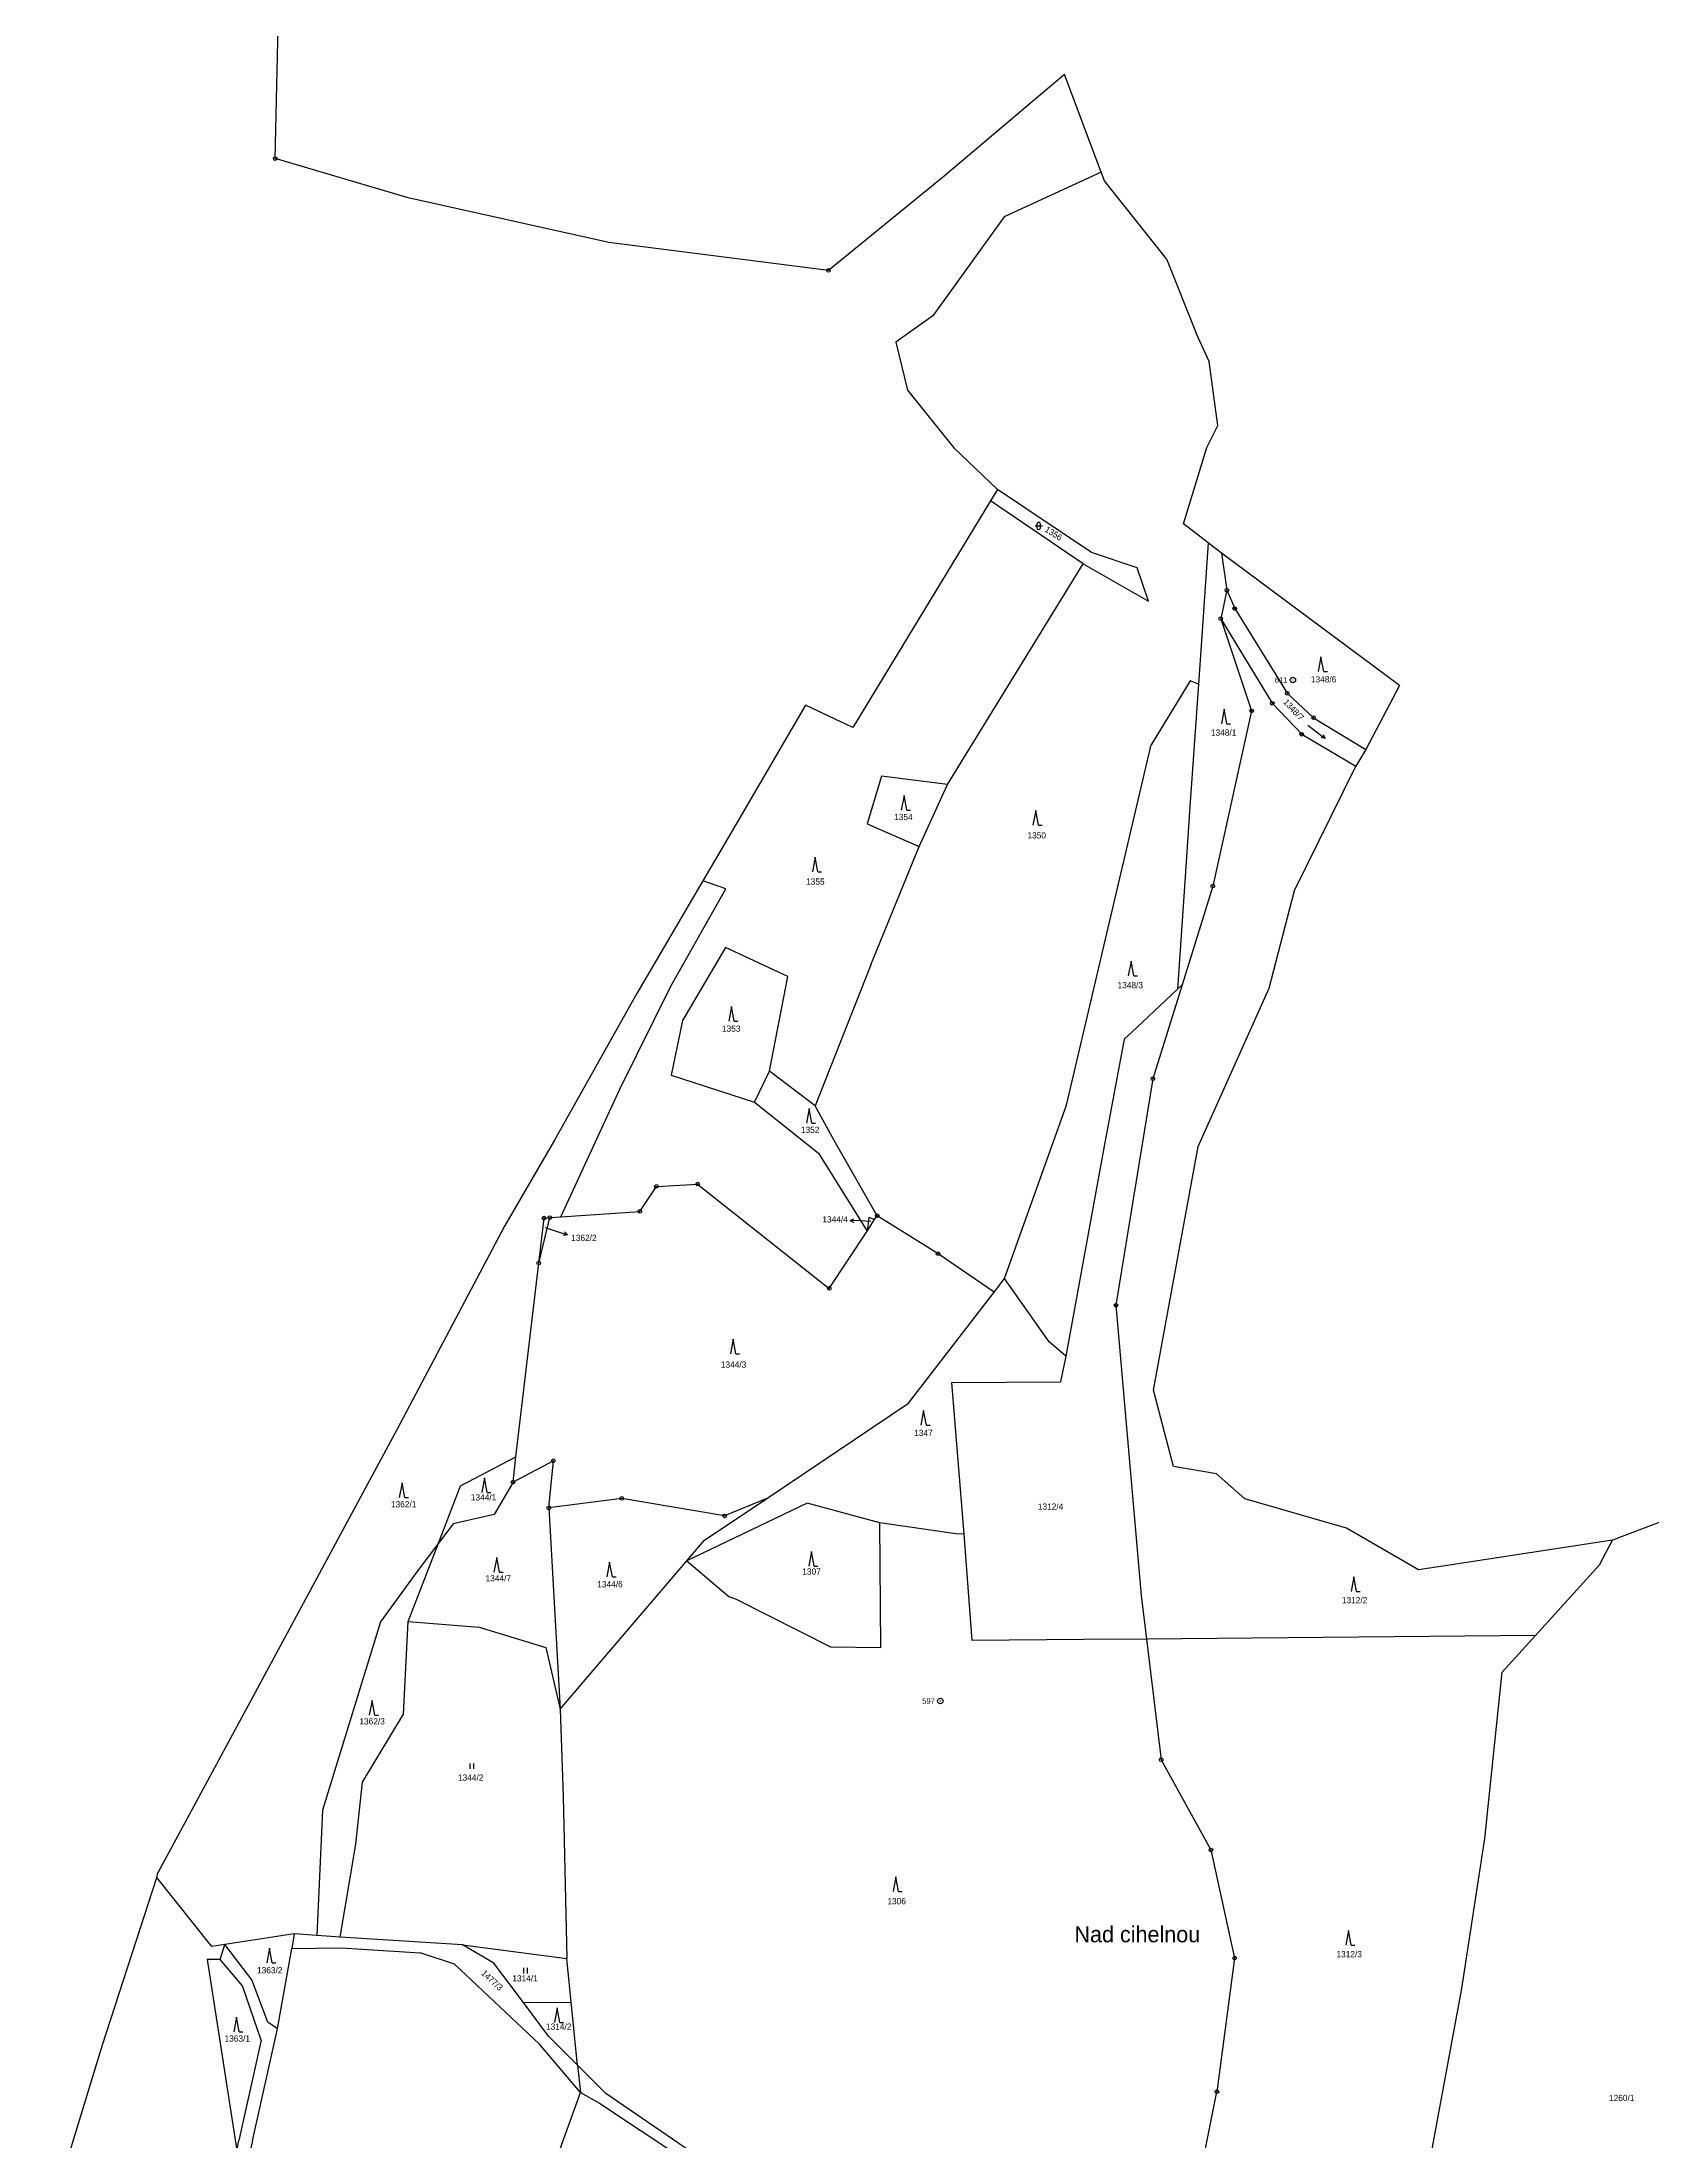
# Model space of a CAD drawing. Extents: x -820725 to -814908, y -1038210 to -1035296.
# Drawn here: x -818811 to -818371, y -1036283 to -1035709 of the extents above; entities that cross this region are included whole.
import ezdxf
from ezdxf.enums import TextEntityAlignment as Align

# ---------------------------------------------------------------- set-up
doc = ezdxf.new("R2010")
doc.units = 0
doc.header["$MEASUREMENT"] = 0
doc.linetypes.add('0_205_2', pattern=[0])
doc.linetypes.add('0_206_2', pattern=[0])
for name, color, linetype in [('1009', 1, 'CONTINUOUS'), ('101', 1, 'CONTINUOUS'), ('1016', 1, 'CONTINUOUS'), ('1029', 1, 'CONTINUOUS'), ('105', 1, 'CONTINUOUS'), ('18', 1, 'CONTINUOUS'), ('20500', 1, 'CONTINUOUS'), ('20502', 1, 'CONTINUOUS'), ('20602', 1, 'CONTINUOUS'), ('21900', 1, 'CONTINUOUS'), ('21999', 1, 'CONTINUOUS'), ('306', 1, 'CONTINUOUS'), ('308', 1, 'CONTINUOUS'), ('316', 1, 'CONTINUOUS'), ('802', 1, 'CONTINUOUS')]:
    doc.layers.add(name, color=color, linetype=linetype)

# ---------------------------------------------------------------- blocks, each defined once
blk = doc.blocks.new('1029$1')
at = {"layer": '1029', "color": 6, "linetype": 'Continuous'}
for p, q in [((0, 3), (-0.5, 2)), ((0, 0), (0, 3)), ((0, 3), (0.5, 2))]:
    blk.add_line(p, q, dxfattribs=at)
blk = doc.blocks.new('3_08$5')
at = {"layer": '308', "color": 255, "linetype": 'Continuous'}
for p, q in [((0, 4), (-0.75, 0)), ((0.75, 0), (0, 4)), ((0.75, 0), (1.75, 0))]:
    blk.add_line(p, q, dxfattribs=at)
blk = doc.blocks.new('3_06$2')
at = {"layer": '306', "color": 255, "linetype": 'Continuous'}
for p, q in [((-0.51, 0), (-0.51, 1.5)), ((0.49, 0), (0.49, 1.5))]:
    blk.add_line(p, q, dxfattribs=at)
blk = doc.blocks.new('8_02$6')
at = {"layer": '802', "color": 255, "linetype": 'Continuous'}
for p, q in [((3.02, -0.01), (2.04, 0.49)), ((-2.98, -0.01), (3.02, -0.01)), ((3.02, -0.01), (2.04, -0.51))]:
    blk.add_line(p, q, dxfattribs=at)
blk = doc.blocks.new('3_16$4')
at = {"layer": '316', "color": 255, "linetype": 'Continuous'}
for p, q in [((-1, 1), (1, 1)), ((-0.5, 1.5), (-0.5, 0.5)), ((0.5, 0.5), (0.5, 1.5))]:
    blk.add_line(p, q, dxfattribs=at)
for centre, start, end in [((0, 1.5), 0, 180), ((0, 0.5), 180, 359.98789)]:
    blk.add_arc(centre, 0.5, start, end, dxfattribs=at)
blk = doc.blocks.new('1_01$12')
at = {"layer": '101', "color": 3, "linetype": 'Continuous'}
for radius in [0.75, 0.03]:
    blk.add_circle((0, 0), radius, dxfattribs=at)
blk = doc.blocks.new('1_05$13')
at = {"layer": '105', "color": 3, "linetype": 'Continuous'}
for radius in [0.5, 0.0303]:
    blk.add_circle((0, 0), radius, dxfattribs=at)

msp = doc.modelspace()

# ---------------------------------------------------------------- linework, layer by layer
at = {"layer": '1029', "color": 255, "linetype": 'Continuous'}
for p, q in [((-818673.21, -1036033.16), (-818669.99, -1036034.22)), ((-818584.27, -1036031.49), (-818586.93, -1036031.37))]:
    msp.add_line(p, q, dxfattribs=at)
at = {"layer": '20500', "color": 3, "linetype": 'Continuous'}
for p, q in [((-818520.46, -1035747.25), (-818521.36, -1035744.86)), ((-818503.53, -1035768.55), (-818495.42, -1035788.86)), ((-818491.84, -1035796.6), (-818495.42, -1035788.86)), ((-818489.5, -1035814.03), (-818491.84, -1035796.6)), ((-818492.52, -1035820.03), (-818489.5, -1035814.03)), ((-818498.83, -1035840.95), (-818492.52, -1035820.03)), ((-818492.1, -1035846.09), (-818498.83, -1035840.95)), ((-818488.43, -1035848.9), (-818492.1, -1035846.09)), ((-818439.82, -1035885.12), (-818449.06, -1035902.56)), ((-818449.06, -1035902.56), (-818451.79, -1035907.13)), ((-818501.59, -1036098.47), (-818507.05, -1036077.62)), ((-818489.81, -1036100.44), (-818501.59, -1036098.47)), ((-818482.08, -1036107.31), (-818489.81, -1036100.44)), ((-818434.67, -1036126.7), (-818454.36, -1036115.28)), ((-818426.86, -1036125.5), (-818434.67, -1036126.7))]:
    msp.add_line(p, q, dxfattribs=at)
at = {"layer": '20502', "color": 3, "linetype": '0_205_2'}
for p, q in [((-818521.36, -1035744.86), (-818531.38, -1035718.17)), ((-818503.53, -1035768.55), (-818520.46, -1035747.25)), ((-818439.82, -1035885.12), (-818488.43, -1035848.9)), ((-818468.49, -1035941.12), (-818451.79, -1035907.13)), ((-818475.48, -1035967.75), (-818468.49, -1035941.12)), ((-818494.84, -1036010.98), (-818475.48, -1035967.75)), ((-818507.05, -1036077.62), (-818494.84, -1036010.98)), ((-818340.44, -1036102.86), (-818381.63, -1036118.58)), ((-818454.36, -1036115.28), (-818482.08, -1036107.31)), ((-818381.63, -1036118.58), (-818426.86, -1036125.5))]:
    msp.add_line(p, q, dxfattribs=at)
at = {"layer": '20602', "color": 3, "linetype": '0_206_2'}
for p, q in [((-818746.97, -1035741.13), (-818745.9, -1035690.26)), ((-818531.38, -1035718.17), (-818564.26, -1035745.91)), ((-818710.67, -1035751.87), (-818746.97, -1035741.13)), ((-818564.26, -1035745.91), (-818595.84, -1035771.7)), ((-818655.89, -1035764.05), (-818710.67, -1035751.87)), ((-818595.84, -1035771.7), (-818655.89, -1035764.05))]:
    msp.add_line(p, q, dxfattribs=at)
at = {"layer": '21900', "color": 3, "linetype": 'Continuous'}
for p, q in [((-818521.36, -1035744.86), (-818547.85, -1035757.04)), ((-818547.85, -1035757.04), (-818567.29, -1035784.11)), ((-818567.29, -1035784.11), (-818577.44, -1035791.33)), ((-818577.44, -1035791.33), (-818574.26, -1035804.45)), ((-818574.26, -1035804.45), (-818561.62, -1035820.12)), ((-818561.62, -1035820.12), (-818549.71, -1035831.57)), ((-818551.56, -1035834.62), (-818589.2, -1035896.53)), ((-818549.71, -1035831.57), (-818551.56, -1035834.62)), ((-818526.24, -1035851.88), (-818551.56, -1035834.62)), ((-818523.98, -1035848.71), (-818549.71, -1035831.57)), ((-818492.1, -1035846.09), (-818494.25, -1035876.86)), ((-818563.35, -1035912.1), (-818526.24, -1035851.88)), ((-818526.24, -1035851.88), (-818508.44, -1035862.01)), ((-818511.55, -1035852.94), (-818523.98, -1035848.71)), ((-818488.43, -1035848.9), (-818486.99, -1035859.06)), ((-818508.44, -1035862.01), (-818511.55, -1035852.94)), ((-818486.99, -1035859.06), (-818488.67, -1035866.87)), ((-818486.99, -1035859.06), (-818484.86, -1035864.09)), ((-818484.86, -1035864.09), (-818470.53, -1035887.19)), ((-818488.67, -1035866.87), (-818480.24, -1035892.05)), ((-818488.67, -1035866.87), (-818474.61, -1035889.95)), ((-818494.42, -1035879.43), (-818494.78, -1035884.71)), ((-818494.25, -1035876.86), (-818494.42, -1035879.43)), ((-818497.06, -1035883.77), (-818507.69, -1035901.27)), ((-818494.78, -1035884.71), (-818497.08, -1035918.21)), ((-818494.78, -1035884.71), (-818497.06, -1035883.77)), ((-818602.11, -1035890.42), (-818623.41, -1035926.97)), ((-818589.2, -1035896.53), (-818602.11, -1035890.42)), ((-818480.24, -1035892.05), (-818490.84, -1035939.89)), ((-818474.61, -1035889.95), (-818466.57, -1035898.42)), ((-818470.53, -1035887.19), (-818463.3, -1035893.91)), ((-818466.57, -1035898.42), (-818451.79, -1035907.13)), ((-818463.3, -1035893.91), (-818449.06, -1035902.56)), ((-818530.83, -1035999.73), (-818507.69, -1035901.27)), ((-818581.38, -1035909.86), (-818585.25, -1035922.84)), ((-818563.35, -1035912.1), (-818581.38, -1035909.86)), ((-818571.09, -1035929.09), (-818563.35, -1035912.1)), ((-818497.08, -1035918.21), (-818498.4, -1035937.4)), ((-818623.41, -1035926.97), (-818630.14, -1035938.42)), ((-818585.25, -1035922.84), (-818571.09, -1035929.09)), ((-818584.3, -1035961.41), (-818571.09, -1035929.09)), ((-818630.14, -1035938.42), (-818648.24, -1035969.21)), ((-818623.84, -1035940.65), (-818630.14, -1035938.42)), ((-818498.4, -1035937.4), (-818500.5, -1035968.02)), ((-818638.87, -1035967.2), (-818623.84, -1035940.65)), ((-818490.84, -1035939.89), (-818499.22, -1035966.82)), ((-818623.93, -1035956.65), (-818635.73, -1035976.6)), ((-818606.99, -1035964.56), (-818623.93, -1035956.65)), ((-818584.3, -1035961.41), (-818599.44, -1035999.91)), ((-818652.81, -1035995.32), (-818638.87, -1035967.2)), ((-818611.92, -1035990.43), (-818606.99, -1035964.56)), ((-818499.22, -1035966.82), (-818507.22, -1035992.51)), ((-818499.22, -1035966.82), (-818500.5, -1035968.02)), ((-818648.24, -1035969.21), (-818670.73, -1036009.29)), ((-818500.5, -1035968.02), (-818511.62, -1035978.52)), ((-818635.73, -1035976.6), (-818638.84, -1035991.51)), ((-818511.62, -1035978.52), (-818515.02, -1035981.73)), ((-818515.02, -1035981.73), (-818520.55, -1036010.96)), ((-818668.97, -1036030.25), (-818652.81, -1035995.32)), ((-818638.84, -1035991.51), (-818616.03, -1035998.88)), ((-818616.03, -1035998.88), (-818611.92, -1035990.43)), ((-818599.44, -1035999.91), (-818611.92, -1035990.43)), ((-818507.22, -1035992.51), (-818517.3, -1036054.41)), ((-818616.03, -1035998.88), (-818598.58, -1036012.81)), ((-818594.29, -1036009.39), (-818599.44, -1035999.91)), ((-818547.72, -1036047.09), (-818530.83, -1035999.73)), ((-818670.73, -1036009.29), (-818684.35, -1036032.8)), ((-818598.58, -1036012.81), (-818585.29, -1036034.13)), ((-818582.53, -1036029.94), (-818594.29, -1036009.39)), ((-818520.55, -1036010.96), (-818531, -1036068.27)), ((-818647.39, -1036028.77), (-818642.83, -1036021.91)), ((-818642.83, -1036021.91), (-818631.58, -1036021.29)), ((-818631.58, -1036021.29), (-818595.61, -1036049.81)), ((-818674.99, -1036042.86), (-818671.96, -1036030.45)), ((-818673.55, -1036030.56), (-818671.96, -1036030.45)), ((-818671.96, -1036030.45), (-818668.97, -1036030.25)), ((-818668.97, -1036030.25), (-818647.39, -1036028.77)), ((-818584.8, -1036030.3), (-818585.29, -1036034.13)), ((-818584.8, -1036030.3), (-818583.23, -1036031.01)), ((-818583.23, -1036031.01), (-818582.53, -1036029.94)), ((-818574.37, -1036035.02), (-818582.53, -1036029.94)), ((-818684.35, -1036032.8), (-818713.63, -1036088.2)), ((-818674.99, -1036042.86), (-818673.55, -1036030.56)), ((-818595.61, -1036049.81), (-818585.29, -1036034.13)), ((-818585.29, -1036034.13), (-818583.23, -1036031.01)), ((-818565.9, -1036040.3), (-818574.37, -1036035.02)), ((-818550.58, -1036050.8), (-818565.9, -1036040.3)), ((-818681.21, -1036095.82), (-818674.99, -1036042.86)), ((-818550.58, -1036050.8), (-818547.72, -1036047.09)), ((-818535.55, -1036064.37), (-818547.72, -1036047.09)), ((-818573.97, -1036081.18), (-818550.58, -1036050.8)), ((-818517.3, -1036054.41), (-818510.39, -1036133.65)), ((-818531, -1036068.27), (-818535.55, -1036064.37)), ((-818531, -1036068.27), (-818532.44, -1036075.27)), ((-818562.1, -1036075.45), (-818532.44, -1036075.27)), ((-818558.8, -1036116.89), (-818562.1, -1036075.45)), ((-818612.65, -1036107.14), (-818573.97, -1036081.18)), ((-818713.63, -1036088.2), (-818753.14, -1036161.37)), ((-818696.34, -1036103.73), (-818681.21, -1036095.82)), ((-818682.02, -1036102.72), (-818681.21, -1036095.82)), ((-818671, -1036096.88), (-818682.02, -1036102.72)), ((-818672.24, -1036109.74), (-818671, -1036096.88)), ((-818702.38, -1036119.36), (-818696.34, -1036103.73)), ((-818652.3, -1036107.15), (-818672.24, -1036109.74)), ((-818672.24, -1036109.74), (-818669.11, -1036164.75)), ((-818624.21, -1036111.93), (-818652.3, -1036107.15)), ((-818601.66, -1036108.46), (-818634.54, -1036124.25)), ((-818629.72, -1036118.6), (-818612.65, -1036107.14)), ((-818612.65, -1036107.14), (-818624.21, -1036111.93)), ((-818581.84, -1036113.86), (-818601.66, -1036108.46)), ((-818581.56, -1036147.91), (-818581.84, -1036113.86)), ((-818561.09, -1036116.84), (-818581.84, -1036113.86)), ((-818710.68, -1036140.83), (-818702.38, -1036119.36)), ((-818634.54, -1036124.25), (-818629.72, -1036118.6)), ((-818558.8, -1036116.89), (-818561.09, -1036116.84)), ((-818556.58, -1036146), (-818558.8, -1036116.89)), ((-818385.21, -1036125.28), (-818381.63, -1036118.58)), ((-818669.11, -1036164.75), (-818634.54, -1036124.25)), ((-818634.54, -1036124.25), (-818623.1, -1036133.92)), ((-818402.7, -1036144.6), (-818385.21, -1036125.28)), ((-818510.39, -1036133.65), (-818508.94, -1036145.57)), ((-818623.1, -1036133.92), (-818621.05, -1036134.72)), ((-818621.05, -1036134.72), (-818595.29, -1036147.69)), ((-818711.94, -1036166.06), (-818710.68, -1036140.83)), ((-818710.68, -1036140.83), (-818691.23, -1036142.36)), ((-818691.23, -1036142.36), (-818673.09, -1036147.88)), ((-818402.7, -1036144.6), (-818508.94, -1036145.57)), ((-818411.78, -1036154.63), (-818402.7, -1036144.6)), ((-818673.09, -1036147.88), (-818669.11, -1036164.75)), ((-818595.29, -1036147.69), (-818581.56, -1036147.91)), ((-818526.16, -1036145.72), (-818556.58, -1036146)), ((-818508.94, -1036145.57), (-818526.16, -1036145.72)), ((-818508.94, -1036145.57), (-818504.93, -1036178.55)), ((-818416.56, -1036200.08), (-818411.78, -1036154.63)), ((-818753.14, -1036161.37), (-818779.08, -1036209.48)), ((-818723.1, -1036184.68), (-818711.94, -1036166.06)), ((-818669.11, -1036164.75), (-818668.32, -1036188.5)), ((-818504.93, -1036178.55), (-818491.37, -1036203.2)), ((-818724.98, -1036201.57), (-818723.1, -1036184.68)), ((-818668.32, -1036188.5), (-818667.36, -1036232.83)), ((-818729.22, -1036226.99), (-818724.98, -1036201.57)), ((-818422.81, -1036241.06), (-818416.56, -1036200.08)), ((-818491.37, -1036203.2), (-818484.88, -1036232.73)), ((-818794.21, -1036256.44), (-818779.35, -1036210.72)), ((-818779.35, -1036210.72), (-818779.08, -1036209.48)), ((-818764.3, -1036229.56), (-818779.35, -1036210.72)), ((-818760.71, -1036229.01), (-818764.3, -1036229.56)), ((-818762.07, -1036233.09), (-818760.71, -1036229.01)), ((-818741.83, -1036226.11), (-818760.71, -1036229.01)), ((-818753.34, -1036238.65), (-818760.71, -1036229.01)), ((-818746.37, -1036252.03), (-818742.42, -1036230.16)), ((-818741.83, -1036226.11), (-818742.42, -1036230.16)), ((-818742.42, -1036230.16), (-818728.99, -1036229.97)), ((-818735.63, -1036226.54), (-818741.83, -1036226.11)), ((-818729.22, -1036226.99), (-818735.63, -1036226.54)), ((-818695.82, -1036229.13), (-818729.22, -1036226.99)), ((-818728.99, -1036229.97), (-818707.42, -1036231.3)), ((-818687.27, -1036234.08), (-818695.82, -1036229.13)), ((-818765.57, -1036233.09), (-818757.49, -1036285.34)), ((-818762.07, -1036233.09), (-818765.57, -1036233.09)), ((-818755.92, -1036240.29), (-818762.07, -1036233.09)), ((-818698, -1036234.38), (-818707.42, -1036231.3)), ((-818674.77, -1036256.27), (-818698, -1036234.38)), ((-818679.19, -1036244.89), (-818687.27, -1036234.08)), ((-818666.14, -1036244.73), (-818667.36, -1036232.83)), ((-818484.88, -1036232.73), (-818489.74, -1036269.23)), ((-818750.79, -1036255.19), (-818755.92, -1036240.29)), ((-818748.96, -1036250.23), (-818753.34, -1036238.65)), ((-818434.21, -1036302.9), (-818422.81, -1036241.06)), ((-818672.34, -1036254.07), (-818679.19, -1036244.89)), ((-818664.38, -1036261.98), (-818666.14, -1036244.73)), ((-818753.21, -1036282.65), (-818746.37, -1036252.03)), ((-818746.37, -1036252.03), (-818748.96, -1036250.23)), ((-818664.38, -1036261.98), (-818672.34, -1036254.07)), ((-818810.7, -1036310.37), (-818794.21, -1036256.44)), ((-818750.79, -1036255.19), (-818756.92, -1036282.53)), ((-818663.62, -1036269.44), (-818674.77, -1036256.27)), ((-818656.63, -1036269.69), (-818664.38, -1036261.98)), ((-818664.38, -1036261.98), (-818663.62, -1036269.44)), ((-818683.1, -1036323.67), (-818663.62, -1036269.44)), ((-818663.62, -1036269.44), (-818658.36, -1036272.4)), ((-818623.45, -1036292.49), (-818656.63, -1036269.69)), ((-818497.92, -1036310.27), (-818489.74, -1036269.23)), ((-818658.36, -1036272.4), (-818625.04, -1036294.45)), ((-818757.49, -1036285.34), (-818756.92, -1036282.53)), ((-818753.21, -1036282.65), (-818756.94, -1036298.37))]:
    msp.add_line(p, q, dxfattribs=at)
at = {"layer": '21999', "color": 3, "linetype": 'Continuous'}
for p, q in [((-818682.02, -1036102.72), (-818687.18, -1036111.52)), ((-818698.41, -1036114.1), (-818702.38, -1036119.36)), ((-818687.18, -1036111.52), (-818698.41, -1036114.1)), ((-818702.38, -1036119.36), (-818708.3, -1036127.2)), ((-818708.3, -1036127.2), (-818718.23, -1036140.91)), ((-818718.23, -1036140.91), (-818734.06, -1036192.28)), ((-818734.06, -1036192.28), (-818735.63, -1036226.54)), ((-818695.82, -1036229.13), (-818667.36, -1036232.83)), ((-818679.19, -1036244.89), (-818666.14, -1036244.73))]:
    msp.add_line(p, q, dxfattribs=at)

# ---------------------------------------------------------------- block references
at = {"layer": '101', "color": 0, "linetype": 'ByBlock'}
for p in [(-818468.97, -1035883.58), (-818565.28, -1036162.49)]:
    msp.add_blockref('1_01$12', p, dxfattribs=at)
at = {"layer": '1029', "color": 0, "linetype": 'ByBlock'}
for p, rotation in [((-818669.99, -1036034.22), 252), ((-818586.93, -1036031.37), 87)]:
    msp.add_blockref('1029$1', p, dxfattribs=dict(at, rotation=rotation))
at = {"layer": '105', "color": 0, "linetype": 'ByBlock'}
for p in [(-818746.97, -1035741.13), (-818595.84, -1035771.7), (-818486.99, -1035859.06), (-818484.86, -1035864.09), (-818488.67, -1035866.87), (-818470.53, -1035887.19), (-818480.24, -1035892.05), (-818474.61, -1035889.95), (-818466.57, -1035898.42), (-818463.3, -1035893.91), (-818490.84, -1035939.89), (-818507.22, -1035992.51), (-818642.83, -1036021.91), (-818631.58, -1036021.29), (-818673.55, -1036030.56), (-818671.96, -1036030.45), (-818647.39, -1036028.77), (-818582.53, -1036029.94), (-818565.9, -1036040.3), (-818674.99, -1036042.86), (-818595.61, -1036049.81), (-818517.3, -1036054.41), (-818671, -1036096.88), (-818682.02, -1036102.72), (-818672.24, -1036109.74), (-818652.3, -1036107.15), (-818624.21, -1036111.93), (-818504.93, -1036178.55), (-818491.37, -1036203.2), (-818484.88, -1036232.73), (-818489.74, -1036269.23)]:
    msp.add_blockref('1_05$13', p, dxfattribs=at)
at = {"layer": '306', "color": 0, "linetype": 'ByBlock'}
for p in [(-818693.19, -1036181.04), (-818678.52, -1036236.91)]:
    msp.add_blockref('3_06$2', p, dxfattribs=at)
at = {"layer": '308', "color": 0, "linetype": 'ByBlock'}
for p in [(-818461.29, -1035881.23), (-818487.73, -1035895.57), (-818575.2, -1035919.15), (-818539.23, -1035923.24), (-818599.47, -1035935.95), (-818513.19, -1035964.41), (-818622.32, -1035976.78), (-818601.11, -1036004.65), (-818621.89, -1036067.67), (-818569.84, -1036087.15), (-818712.35, -1036106.9), (-818689.82, -1036105.53), (-818600.49, -1036125.67), (-818686.48, -1036127.34), (-818655.63, -1036128.62), (-818452.3, -1036132.59), (-818720.53, -1036166.34), (-818577.42, -1036214.53), (-818453.78, -1036229.23), (-818748.55, -1036234.02), (-818669.96, -1036250.36), (-818757.55, -1036252.86)]:
    msp.add_blockref('3_08$5', p, dxfattribs=at)
at = {"layer": '316', "color": 0, "linetype": 'ByBlock'}
msp.add_blockref('3_16$4', (-818538.41, -1035842.49), dxfattribs=at)
at = {"layer": '802', "color": 0, "linetype": 'ByBlock', "rotation": 323}
msp.add_blockref('8_02$6', (-818462.53, -1035897.7), dxfattribs=at)

# ---------------------------------------------------------------- texts
at = {"layer": '1009', "color": 255, "linetype": 'Continuous'}
msp.add_text('Nad cihelnou', height=4.4, dxfattribs=at).set_placement((-818511.46, -1036229.74), align=Align.BOTTOM_CENTER)
at = {"layer": '1016', "color": 174, "linetype": 'Continuous'}
for s, p in [('611', (-818470.47, -1035883.58)), ('597', (-818566.78, -1036162.49))]:
    msp.add_text(s, height=1.5, dxfattribs=at).set_placement(p, align=Align.MIDDLE_RIGHT)
at = {"layer": '18', "color": 255, "linetype": 'Continuous'}
for s, rotation, p in [('1356', 327, (-818535.09, -1035844.68)), ('1348/7', 313, (-818469.76, -1035892.63)), ('1477/3', 317, (-818688.66, -1036239.78))]:
    msp.add_text(s, height=1.7, rotation=rotation, dxfattribs=at).set_placement(p, align=Align.BOTTOM_CENTER)
for s, p in [('1348/6', (-818460.57, -1035884.76)), ('1348/1', (-818487.89, -1035899.31)), ('1354', (-818575.38, -1035922.37)), ('1350', (-818538.96, -1035927.38)), ('1355', (-818599.43, -1035940.02)), ('1348/3', (-818513.39, -1035968.31)), ('1353', (-818622.41, -1035980.19)), ('1352', (-818600.84, -1036007.82)), ('1344/3', (-818621.78, -1036071.96)), ('1347', (-818569.9, -1036090.63)), ('1362/1', (-818711.9, -1036110.12)), ('1344/1', (-818690.07, -1036108.23)), ('1312/4', (-818535.17, -1036110.76)), ('1307', (-818600.46, -1036128.5)), ('1344/7', (-818686.03, -1036130.34)), ('1344/6', (-818655.53, -1036131.97)), ('1312/2', (-818452.11, -1036136.31)), ('1362/3', (-818720.52, -1036169.42)), ('1344/2', (-818693.58, -1036184.79)), ('1306', (-818577.21, -1036218.55)), ('1312/3', (-818453.59, -1036233.02)), ('1363/2', (-818748.48, -1036237.41)), ('1314/1', (-818678.73, -1036239.62)), ('1363/1', (-818757.35, -1036256.07)), ('1314/2', (-818669.54, -1036252.82)), ('1260/1', (-818379.14, -1036272.3))]:
    msp.add_text(s, height=1.7, dxfattribs=at).set_placement(p, align=Align.BOTTOM_CENTER)
msp.add_text('1344/4', height=1.7, dxfattribs=at).set_placement((-818590.56, -1036032.29), align=Align.BOTTOM_RIGHT)
msp.add_text('1362/2', height=1.7, dxfattribs=at).set_placement((-818666.14, -1036035.15), align=Align.TOP_LEFT)

doc.saveas('drawing.dxf')
